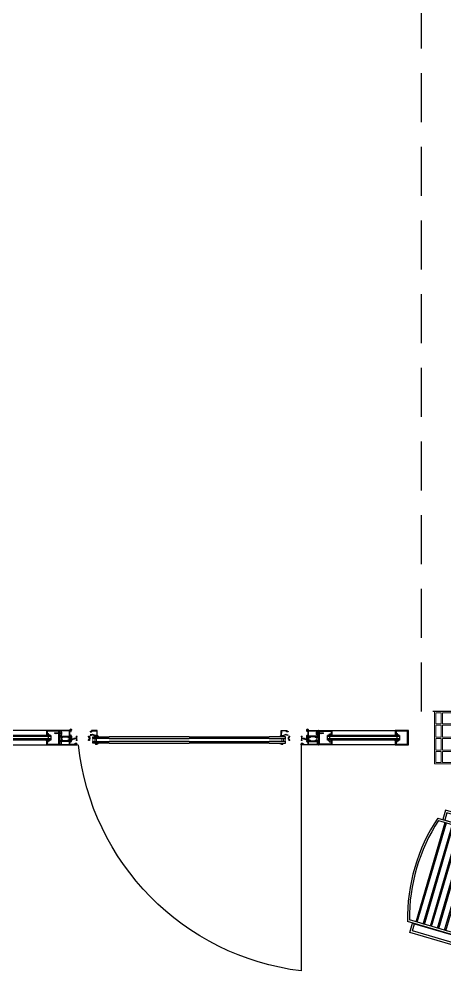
# Model space of a CAD drawing. Header units: centimetres. Extents: x 2289 to 5458, y 2057 to 4688.
# Drawn here: x 3698.9 to 3861.5, y 2746.7 to 3110.1 of the extents above; entities that cross this region are included whole.
import ezdxf

# ---------------------------------------------------------------- set-up
doc = ezdxf.new("R2010")
doc.units = ezdxf.units.CM
doc.header["$LTSCALE"] = 50
doc.linetypes.add('HIDDEN2', pattern=[0.1875, 0.125, -0.0625])
for name, color, linetype in [('BA_elev3', 8, 'Continuous'), ('BA_gor3', 163, 'Continuous'), ('BA_mat-cam', 131, 'Continuous'), ('BA_mat-izolasyon', 8, 'Continuous'), ('BA_mat_metal', 122, 'Continuous'), ('BA_mob-hareketli', 143, 'Continuous'), ('BA_plan-iz-alt', 8, 'HIDDEN2')]:
    doc.layers.add(name, color=color, linetype=linetype)
doc.layers.add('BA_mat_steel', color=244, linetype='Continuous', lineweight=5)

# ---------------------------------------------------------------- blocks, each defined once
blk = doc.blocks.new('s2')
at = {"layer": 'BA_mob-hareketli'}
for points in [[(39609.3, 63524.9), (39609.3, 63123.8), (39197.3, 63123.8), (39197.3, 63524.9)], [(39601.1, 63519.6), (39601.1, 63132), (39205.5, 63132), (39205.5, 63519.6)], [(39205.5, 63493), (39601.1, 63493)], [(39205.5, 63488), (39601.1, 63488)], [(39205.5, 63464.5), (39601.1, 63464.5)], [(39205.5, 63459.5), (39601.1, 63459.5)], [(39205.5, 63436.1), (39601.1, 63436.1)], [(39205.5, 63431.1), (39601.1, 63431.1)], [(39205.5, 63407.7), (39601.1, 63407.7)], [(39205.5, 63402.7), (39601.1, 63402.7)], [(39205.5, 63379.2), (39601.1, 63379.2)], [(39205.5, 63374.2), (39601.1, 63374.2)], [(39205.5, 63350.8), (39601.1, 63350.8)], [(39205.5, 63345.8), (39601.1, 63345.8)], [(39205.5, 63322.4), (39601.1, 63322.4)], [(39205.5, 63317.4), (39601.1, 63317.4)], [(39205.5, 63297.4), (39601.1, 63297.4)], [(39205.5, 63292.4), (39601.1, 63292.4)], [(39205.5, 63268.9), (39601.1, 63268.9)], [(39205.5, 63263.9), (39601.1, 63263.9)], [(39205.5, 63240.5), (39601.1, 63240.5)], [(39205.5, 63235.5), (39601.1, 63235.5)], [(39205.5, 63212), (39601.1, 63212)], [(39205.5, 63207), (39601.1, 63207)], [(39205.5, 63187.1), (39601.1, 63187.1)], [(39205.5, 63182.1), (39601.1, 63182.1)], [(39205.5, 63162.1), (39601.1, 63162.1)], [(39205.5, 63157.1), (39601.1, 63157.1)]]:
    blk.add_lwpolyline(points, dxfattribs=at)
for points in [[(39197.3, 63123.8), (39160.2, 63123.8), (39160.2, 63504.8), (39197.3, 63504.8)], [(39197.3, 63132), (39168.4, 63132), (39168.4, 63496.6), (39197.3, 63496.6)], [(39609.3, 63123.8), (39646.3, 63123.8), (39646.3, 63504.8), (39609.3, 63504.8)], [(39609.3, 63132), (39638.1, 63132), (39638.1, 63496.6), (39609.3, 63496.6)]]:
    blk.add_lwpolyline(points, close=True, dxfattribs=at)
for radius, start, end in [(692.3, 72.6892, 107.3108), (684.8, 73.2135, 106.7865)]:
    blk.add_arc((39403.3, 62864), radius, start, end, dxfattribs=at)
blk = doc.blocks.new('cephe')
at = {"layer": 'BA_mat_steel', "ltscale": 10}
blk.add_lwpolyline([(7611.03, 2830.48), (7611.03, 2826.23), (7615.03, 2826.23), (7615.03, 2825.73), (7608.03, 2825.73), (7608.03, 2830.48), (7608.03, 2830.48), (7608.03, 2845.73), (7615.03, 2845.73), (7615.03, 2845.23), (7611.03, 2845.23), (7611.03, 2840.98), (7615.03, 2840.98), (7615.03, 2840.48), (7611.03, 2840.48), (7611.03, 2835.98), (7615.03, 2835.98), (7615.03, 2835.48), (7611.03, 2835.48), (7611.03, 2830.98), (7615.03, 2830.98), (7615.03, 2830.48)], close=True, dxfattribs=at)
at = {"layer": 'BA_mat_steel'}
for points in [[(7608.53, 2845.23), (7608.53, 2840.98), (7610.53, 2840.98), (7610.53, 2845.23)], [(7608.53, 2840.48), (7608.53, 2835.98), (7610.53, 2835.98), (7610.53, 2840.48)], [(7608.53, 2835.48), (7608.53, 2830.98), (7610.53, 2830.98), (7610.53, 2835.48)], [(7608.53, 2826.23), (7608.53, 2830.48), (7610.53, 2830.48), (7610.53, 2826.23)]]:
    blk.add_lwpolyline(points, close=True, dxfattribs=at)
at = {"layer": 'BA_mat_steel', "ltscale": 10}
blk.add_lwpolyline([(7610.53, 2830.48), (7608.53, 2830.48)], dxfattribs=at)
blk = doc.blocks.new('4.8X20YSBMATKAP')
at = {"lineweight": 0}
for p, q in [((-25.3, 0), (-24.2, 1.4)), ((-21.1, 1.4), (-24.2, 1.4)), ((-24.2, 1.4), (-24.2, -0.2)), ((-20.7, 2.4), (-21.1, 1.4)), ((-21.1, 1.4), (-19.7, -2.4)), ((-19.4, -1.4), (-20.7, 2.4)), ((-19.7, -2.4), (-20.7, 2.4)), ((-19.1, 1.4), (-20.4, 1.4)), ((-18.8, 2.4), (-19.1, 1.4)), ((-19.1, 1.4), (-17.8, -2.4)), ((-17.5, -1.4), (-18.8, 2.4)), ((-17.8, -2.4), (-18.8, 2.4)), ((-17.2, 1.4), (-18.4, 1.4)), ((-16.8, 2.4), (-17.2, 1.4)), ((-17.2, 1.4), (-15.9, -2.4)), ((-15.5, -1.4), (-16.8, 2.4)), ((-15.9, -2.4), (-16.8, 2.4)), ((-15.2, 1.4), (-16.5, 1.4)), ((-14.9, 2.4), (-15.2, 1.4)), ((-15.2, 1.4), (-13.9, -2.4)), ((-13.6, -1.4), (-14.9, 2.4)), ((-13.9, -2.4), (-14.9, 2.4)), ((-13.3, 1.4), (-14.6, 1.4)), ((-13, 2.4), (-13.3, 1.4)), ((-13.3, 1.4), (-12, -2.4)), ((-11.6, -1.4), (-13, 2.4)), ((-12, -2.4), (-13, 2.4)), ((-11.4, 1.4), (-12.6, 1.4)), ((-11, 2.4), (-11.4, 1.4)), ((-11.4, 1.4), (-10, -2.4)), ((-9.7, -1.4), (-11, 2.4)), ((-10, -2.4), (-11, 2.4)), ((-9.4, 1.4), (-10.7, 1.4)), ((-9.1, 2.4), (-9.4, 1.4)), ((-9.4, 1.4), (-8.1, -2.4)), ((-7.8, -1.4), (-9.1, 2.4)), ((-8.1, -2.4), (-9.1, 2.4)), ((-7.5, 1.4), (-8.7, 1.4)), ((-5.5, 1.4), (-6.8, 1.4)), ((-5.2, 2.4), (-5.5, 1.4)), ((-5.5, 1.4), (-4.2, -2.4)), ((-3.9, -1.4), (-5.2, 2.4)), ((-4.2, -2.4), (-5.2, 2.4)), ((-3.6, 1.4), (-4.9, 1.4)), ((-3.6, 1.4), (-4.9, 1.4)), ((-3.3, 2.4), (-3.6, 1.4)), ((-3.6, 1.4), (-2.3, -2.4)), ((-1.9, -1.4), (-3.3, 2.4)), ((-2.3, -2.4), (-3.3, 2.4)), ((-1.1, 1.4), (-2.9, 1.4)), ((-0.7, 2.4), (-1.1, 1.4)), ((-1.1, 1.4), (-0.4, -0.2)), ((-0.2, -0.2), (-0.7, 2.4)), ((-0.1, -0.2), (-0.7, 2.4)), ((-0.5, 1.4), (-0.5, 1.4)), ((-0.5, 1.4), (-0.4, 1.4)), ((0, 4.6), (1.2, 4.5)), ((0, 1.8), (0, 4.6)), ((0, -1.8), (0, 1.8)), ((1.1, 0.6), (2.7, 0.6)), ((1.1, -0.6), (1.1, 0.6)), ((2.7, 0.6), (2.7, 2.9)), ((-25.3, 0), (-24.2, -1.4)), ((-25.3, 0), (-24.2, -0.2)), ((-25.3, 0), (-21.1, -1.2)), ((-24.2, -0.2), (-20.9, -0.7)), ((-24.2, -1.4), (-20.6, -1.4)), ((-20.1, -1.4), (-20.6, -1.4)), ((-19.7, -2.4), (-19.4, -1.4)), ((-18.2, -1.4), (-19.4, -1.4)), ((-17.8, -2.4), (-17.5, -1.4)), ((-16.2, -1.4), (-17.5, -1.4)), ((-15.9, -2.4), (-15.5, -1.4)), ((-14.3, -1.4), (-15.5, -1.4)), ((-13.9, -2.4), (-13.6, -1.4)), ((-12.3, -1.4), (-13.6, -1.4)), ((-12, -2.4), (-11.6, -1.4)), ((-10.4, -1.4), (-11.6, -1.4)), ((-10, -2.4), (-9.7, -1.4)), ((-8.5, -1.4), (-9.7, -1.4)), ((-8.1, -2.4), (-7.8, -1.4)), ((-6.5, -1.4), (-7.8, -1.4)), ((-6.2, -2.4), (-5.8, -1.4)), ((-4.2, -2.4), (-3.9, -1.4)), ((-2.6, -1.4), (-3.9, -1.4)), ((-2.3, -2.4), (-1.9, -1.4)), ((-0.4, -1.4), (-1.9, -1.4)), ((-0.1, -0.2), (-0.4, -0.2)), ((0, -4.6), (0, -1.8)), ((0, -4.6), (1.2, -4.5)), ((1.1, -0.6), (2.7, -0.6)), ((2.7, -2.9), (2.7, -0.6))]:
    blk.add_line(p, q, dxfattribs=at)
blk.add_lwpolyline([(-4.6, -1.4), (-5.8, -1.4), (-7.1, 2.4), (-7.5, 1.4), (-6.2, -2.4), (-7.1, 2.4)], dxfattribs=at)
for centre, radius, start, end in [((-0.4, 1.8), 0.373, 270, 0), ((1.1, 2.9), 1.64, 0, 85), ((-0.4, -1.8), 0.373, 0, 90), ((1.1, -2.9), 1.64, 275, 0)]:
    blk.add_arc(centre, radius, start, end, dxfattribs=at)
blk.add_ellipse((-20.9, -1), major_axis=(-0.706, 0.133), ratio=0.421002, start_param=1.394388, end_param=4.716436, dxfattribs=at)
blk = doc.blocks.new('A$C33790D4A')
at = {"layer": 'BA_elev3', "linetype": 'Continuous', "lineweight": 0}
for p, q in [((28.21, 91.08), (28.21, 89.98)), ((99, 91.08), (99, 89.98))]:
    blk.add_line(p, q, dxfattribs=at)
at = {"layer": 'BA_elev3', "linetype": 'Continuous', "lineweight": 0, "flags": 128}
for points in [[(18.19, 94.28), (18.67, 94.24, -0.770478), (18.66, 94.16), (18.12, 94.16, -0.327286), (18.02, 94.33), (18.02, 94.48, -0.414214), (18.05, 94.51), (18.22, 94.51, 0.414214), (18.26, 94.55), (18.26, 94.63), (18.17, 94.63), (18.17, 94.68, -0.316566), (18.19, 94.71), (18.4, 94.75, -0.099832), (18.44, 94.75), (18.64, 94.71, -0.316566), (18.66, 94.68), (18.66, 94.63), (18.58, 94.63), (18.58, 94.55, 0.414214), (18.61, 94.51), (18.8, 94.51, -0.414214), (18.82, 94.49), (18.82, 94.37, -0.414214), (18.8, 94.35), (18.24, 94.35, 1), (18.14, 94.35), (18.14, 94.35, 0.359814)], [(18.47, 94.45), (18.37, 94.45, -0.414214), (18.34, 94.48), (18.34, 94.63, -0.357057), (18.36, 94.66), (18.41, 94.67, -0.099832), (18.42, 94.67), (18.47, 94.66, -0.357057), (18.5, 94.63), (18.5, 94.48, -0.414214)], [(109.02, 94.28), (108.53, 94.24, 0.770478), (108.54, 94.16), (109.08, 94.16, 0.327286), (109.19, 94.33), (109.19, 94.48, 0.414214), (109.16, 94.51), (108.99, 94.51, -0.414214), (108.95, 94.55), (108.95, 94.63), (109.03, 94.63), (109.03, 94.68, 0.316566), (109.01, 94.71), (108.81, 94.75, 0.099832), (108.77, 94.75), (108.57, 94.71, 0.316566), (108.55, 94.68), (108.55, 94.63), (108.63, 94.63), (108.63, 94.55, -0.414214), (108.6, 94.51), (108.41, 94.51, 0.414214), (108.39, 94.49), (108.39, 94.37, 0.414214), (108.41, 94.35), (108.96, 94.35, -1), (109.06, 94.35), (109.06, 94.35, -0.359814)], [(108.74, 94.45), (108.84, 94.45, 0.414214), (108.87, 94.48), (108.87, 94.63, 0.357057), (108.85, 94.66), (108.8, 94.67, 0.099832), (108.78, 94.67), (108.73, 94.66, 0.357057), (108.71, 94.63), (108.71, 94.48, 0.414214)], [(18.34, 91.11, 0.414214), (18.37, 91.08), (18.58, 91.08, 0.414214), (18.61, 91.11), (18.61, 91.66, 0.414214), (18.58, 91.69), (18.37, 91.69, 0.414214), (18.34, 91.66)], [(18.34, 90.35, 0.414214), (18.37, 90.32), (18.58, 90.32, 0.414214), (18.61, 90.35), (18.61, 90.9, 0.414214), (18.58, 90.93), (18.37, 90.93, 0.414214), (18.34, 90.9)], [(18.77, 90.96), (18.8, 90.96, -0.209108), (18.82, 90.95, 0.18995), (18.98, 90.88), (19.14, 90.87, -0.809323), (19.15, 90.81, -0.003888), (18.78, 90.67, -0.522629), (18.74, 90.7), (18.74, 90.93, -0.414214)], [(101.63, 91.39, -0.296213), (101.64, 91.42), (101.92, 91.54, 0.296213), (101.94, 91.57), (101.94, 91.71, -0.131652), (101.95, 91.77), (102.04, 91.93, 0.131652), (102.05, 91.94), (102.05, 91.97, 0.414214), (102.01, 92.01), (101.67, 92.01, 0.414214), (101.63, 91.97), (101.63, 91.94, 0.131652), (101.63, 91.93), (101.72, 91.77, -0.131652), (101.74, 91.71), (101.74, 91.7, -0.296213), (101.72, 91.67), (101.46, 91.56, 0.296213), (101.45, 91.53), (101.45, 90.89, 0.296213), (101.46, 90.86), (101.72, 90.75, -0.296213), (101.74, 90.72), (101.74, 90.71, -0.131652), (101.72, 90.65), (101.63, 90.49, 0.131652), (101.63, 90.48), (101.63, 90.45, 0.414214), (101.67, 90.41), (102.01, 90.41, 0.414214), (102.05, 90.45), (102.05, 90.48, 0.131652), (102.04, 90.49), (101.95, 90.65, -0.131652), (101.94, 90.71), (101.94, 90.85, 0.296213), (101.92, 90.88), (101.64, 91, -0.296213), (101.63, 91.03)], [(108.44, 90.96), (108.41, 90.96, 0.209108), (108.39, 90.95, -0.18995), (108.23, 90.88), (108.06, 90.87, 0.809323), (108.05, 90.81, 0.003888), (108.43, 90.67, 0.522629), (108.47, 90.7), (108.47, 90.93, 0.414214)], [(108.87, 91.11, -0.414214), (108.84, 91.08), (108.63, 91.08, -0.414214), (108.6, 91.11), (108.6, 91.66, -0.414214), (108.63, 91.69), (108.84, 91.69, -0.414214), (108.87, 91.66)], [(108.87, 90.35, -0.414214), (108.84, 90.32), (108.63, 90.32, -0.414214), (108.6, 90.35), (108.6, 90.9, -0.414214), (108.63, 90.93), (108.84, 90.93, -0.414214), (108.87, 90.9)], [(109.32, 91.18, -0.296213), (109.34, 91.2), (109.61, 91.33, 0.296213), (109.63, 91.35), (109.63, 91.5, -0.131652), (109.65, 91.56), (109.74, 91.71, 0.131652), (109.74, 91.72), (109.74, 91.75, 0.414214), (109.7, 91.79), (109.36, 91.79, 0.414214), (109.32, 91.75), (109.32, 91.72, 0.131652), (109.33, 91.71), (109.42, 91.56, -0.131652), (109.43, 91.5), (109.43, 91.48, -0.296213), (109.41, 91.46), (109.16, 91.34, 0.296213), (109.14, 91.32), (109.14, 90.67, 0.296213), (109.16, 90.65), (109.41, 90.53, -0.296213), (109.43, 90.51), (109.43, 90.49, -0.131652), (109.42, 90.43), (109.33, 90.28, 0.131652), (109.32, 90.27), (109.32, 90.23, 0.414214), (109.36, 90.19), (109.7, 90.19, 0.414214), (109.74, 90.23), (109.74, 90.27, 0.131652), (109.74, 90.28), (109.65, 90.43, -0.131652), (109.63, 90.49), (109.63, 90.64, 0.296213), (109.61, 90.66), (109.34, 90.79, -0.296213), (109.32, 90.81)], [(112.38, 91.18, 0.296213), (112.36, 91.2), (112.09, 91.33, -0.296213), (112.07, 91.35), (112.07, 91.5, 0.131652), (112.05, 91.56), (111.96, 91.71, -0.131652), (111.96, 91.72), (111.96, 91.75, -0.414214), (112, 91.79), (112.34, 91.79, -0.414214), (112.38, 91.75), (112.38, 91.72, -0.131652), (112.38, 91.71), (112.29, 91.56, 0.131652), (112.27, 91.5), (112.27, 91.48, 0.296213), (112.29, 91.46), (112.54, 91.34, -0.296213), (112.56, 91.32), (112.56, 90.67, -0.296213), (112.54, 90.65), (112.29, 90.53, 0.296213), (112.27, 90.51), (112.27, 90.49, 0.131652), (112.29, 90.43), (112.38, 90.28, -0.131652), (112.38, 90.27), (112.38, 90.23, -0.414214), (112.34, 90.19), (112, 90.19, -0.414214), (111.96, 90.23), (111.96, 90.27, -0.131652), (111.96, 90.28), (112.05, 90.43, 0.131652), (112.07, 90.49), (112.07, 90.64, -0.296213), (112.09, 90.66), (112.36, 90.79, 0.296213), (112.38, 90.81)], [(20.62, 89.26), (20.13, 89.31, -0.770478), (20.14, 89.38), (20.68, 89.38, -0.327286), (20.79, 89.22), (20.79, 89.07, -0.414214), (20.76, 89.03), (20.59, 89.03, 0.414214), (20.55, 89), (20.55, 88.91), (20.63, 88.91), (20.63, 88.87, -0.316566), (20.61, 88.84), (20.41, 88.8, -0.099832), (20.37, 88.8), (20.17, 88.84, -0.316566), (20.15, 88.87), (20.15, 88.91), (20.23, 88.91), (20.23, 89, 0.414214), (20.2, 89.03), (20.01, 89.03, -0.414214), (19.99, 89.05), (19.99, 89.17, -0.414214), (20.01, 89.19), (20.57, 89.19, 1), (20.67, 89.19), (20.67, 89.2, 0.359814)], [(20.34, 89.09), (20.44, 89.09, -0.414214), (20.47, 89.06), (20.47, 88.91, -0.357057), (20.45, 88.88), (20.4, 88.88, -0.099832), (20.39, 88.88), (20.34, 88.88, -0.357057), (20.31, 88.91), (20.31, 89.06, -0.414214)], [(28.09, 88.88, -0.099832), (28.08, 88.88), (28.03, 88.88, -0.357057), (28, 88.91), (28, 89.03, -0.414214), (28.03, 89.06), (28.13, 89.06, -0.414214), (28.16, 89.03), (28.16, 88.91, -0.357057), (28.14, 88.88)], [(99.12, 88.88, 0.099832), (99.13, 88.88), (99.18, 88.88, 0.357057), (99.2, 88.91), (99.2, 89.03, 0.414214), (99.17, 89.06), (99.07, 89.06, 0.414214), (99.04, 89.03), (99.04, 88.91, 0.357057), (99.07, 88.88)], [(106.59, 89.26), (107.07, 89.31, 0.770478), (107.06, 89.38), (106.52, 89.38, 0.327286), (106.42, 89.22), (106.42, 89.07, 0.414214), (106.45, 89.03), (106.62, 89.03, -0.414214), (106.66, 89), (106.66, 88.91), (106.57, 88.91), (106.57, 88.87, 0.316566), (106.59, 88.84), (106.8, 88.8, 0.099832), (106.84, 88.8), (107.04, 88.84, 0.316566), (107.06, 88.87), (107.06, 88.91), (106.98, 88.91), (106.98, 89, -0.414214), (107.01, 89.03), (107.2, 89.03, 0.414214), (107.22, 89.05), (107.22, 89.17, 0.414214), (107.2, 89.19), (106.64, 89.19, -1), (106.54, 89.19), (106.54, 89.2, -0.359814)], [(106.87, 89.09), (106.77, 89.09, 0.414214), (106.74, 89.06), (106.74, 88.91, 0.357057), (106.76, 88.88), (106.81, 88.88, 0.099832), (106.82, 88.88), (106.87, 88.88, 0.357057), (106.9, 88.91), (106.9, 89.06, 0.414214)]]:
    blk.add_lwpolyline(points, format="xyb", close=True, dxfattribs=at)
for points in [[(19.79, 90.93, -0.009206), (18.9, 90.58, 0.31263), (18.71, 90.3), (18.71, 90.02, -0.414214), (18.61, 89.92), (18.61, 90.19, 0.414214), (18.58, 90.22), (18.44, 90.22), (18.44, 90.12), (18.39, 90.12, -0.143068), (18.38, 90.13), (18.28, 90.19), (18.25, 90.22), (18.24, 90.27), (18.24, 91.74), (18.25, 91.79), (18.28, 91.83), (18.38, 91.89, -0.143068), (18.39, 91.89), (18.44, 91.89), (18.44, 91.79), (18.59, 91.79, 0.414214), (18.61, 91.81), (18.61, 91.96, -0.414214), (18.64, 91.99), (18.68, 91.99), (18.74, 91.97), (18.78, 91.91), (18.86, 91.1, 0.368761), (18.96, 91.01), (19.44, 90.99), (19.79, 91), (19.8, 91.01, 0.10229), (19.84, 91.03, 1.319178), (19.82, 91.03), (19.79, 91.03, -0.243856), (19.77, 91.04), (19.62, 91.08, -1.083116), (19.65, 91.15), (19.9, 91.08, 0.686756), (19.93, 91.07), (20.02, 91.05, -0.836151), (20.01, 91.01), (19.92, 90.99, -0.041238), (19.79, 90.93)], [(20.72, 90.72), (20.72, 91.69), (20.72, 91.69, -0.131652), (20.74, 91.75), (20.78, 91.83), (20.84, 91.93, 0.131652), (20.84, 91.94), (20.84, 91.97, 0.414214), (20.8, 92.01), (20.46, 92.01, 0.414214), (20.42, 91.97), (20.42, 91.94, 0.131652), (20.42, 91.93), (20.48, 91.83), (20.52, 91.75, -0.131652), (20.54, 91.69), (20.54, 91.3), (19.63, 91.3, 1), (19.63, 91.12), (20.54, 91.12), (20.54, 90.72, -0.131652), (20.52, 90.66), (20.48, 90.59), (20.42, 90.49, 0.131652), (20.42, 90.48), (20.42, 90.45, 0.414214), (20.46, 90.41), (20.8, 90.41, 0.414214), (20.84, 90.45), (20.84, 90.48, 0.131652), (20.84, 90.49), (20.78, 90.59), (20.74, 90.66, -0.131652), (20.72, 90.72), (20.72, 90.73), (20.72, 90.72)], [(26.81, 91.13), (27.67, 91.13), (27.67, 91.08), (27.57, 90.98), (27.57, 90.08), (27.67, 89.98), (27.67, 89.93), (26.81, 89.93, 0.119851), (26.81, 91.13)], [(99.24, 91.85, 0.189346), (98.89, 91.85), (98.7, 91.73), (98.64, 91.73, -0.078435), (98.57, 91.74, -0.849435), (98.59, 91.81), (98.64, 91.82), (98.7, 91.83, 1.419789), (98.7, 91.84, 0.068054), (98.1, 91.75, -1), (98.04, 91.8, -0.20561), (98.05, 91.82, 0.19754), (98.5, 92.25, -0.250819), (98.69, 92.32), (98.69, 92.03), (98.92, 92.03), (99, 92.03), (99, 92.1), (99.03, 92.1), (99.4, 92.08, -0.120923), (99.86, 91.81, -0.764683), (99.84, 91.73, -0.109479), (99.59, 91.77, 0.032016), (99.43, 91.79), (99.36, 91.78), (99.31, 91.76, 0.01197), (99.21, 91.73), (99.12, 91.73, -0.488735), (99.06, 91.79, -0.541283), (99.14, 91.82), (99.18, 91.82), (99.24, 91.82, 1.122025), (99.24, 91.85)], [(100.4, 91.13), (99.54, 91.13), (99.54, 91.08), (99.64, 90.98), (99.64, 90.08), (99.54, 89.98), (99.54, 89.93), (100.4, 89.93, -0.119851), (100.4, 91.13)], [(106.49, 90.72), (106.49, 91.69), (106.49, 91.69, 0.131652), (106.47, 91.75), (106.43, 91.83), (106.37, 91.93, -0.131652), (106.37, 91.94), (106.37, 91.97, -0.414214), (106.41, 92.01), (106.75, 92.01, -0.414214), (106.79, 91.97), (106.79, 91.94, -0.131652), (106.79, 91.93), (106.73, 91.83), (106.68, 91.75, 0.131652), (106.67, 91.69), (106.67, 91.3), (107.58, 91.3, -1), (107.58, 91.12), (106.67, 91.12), (106.67, 90.72, 0.131652), (106.68, 90.66), (106.73, 90.59), (106.79, 90.49, -0.131652), (106.79, 90.48), (106.79, 90.45, -0.414214), (106.75, 90.41), (106.41, 90.41, -0.414214), (106.37, 90.45), (106.37, 90.48, -0.131652), (106.37, 90.49), (106.43, 90.59), (106.47, 90.66, 0.131652), (106.49, 90.72), (106.49, 90.73), (106.49, 90.72)], [(107.41, 90.93, 0.009206), (108.31, 90.58, -0.31263), (108.5, 90.3), (108.5, 90.02, 0.414214), (108.6, 89.92), (108.6, 90.19, -0.414214), (108.63, 90.22), (108.77, 90.22), (108.77, 90.12), (108.81, 90.12, 0.143068), (108.83, 90.13), (108.92, 90.19), (108.96, 90.22), (108.97, 90.27), (108.97, 91.74), (108.96, 91.79), (108.92, 91.83), (108.83, 91.89, 0.143068), (108.81, 91.89), (108.77, 91.89), (108.77, 91.79), (108.62, 91.79, -0.414214), (108.6, 91.81), (108.6, 91.96, 0.414214), (108.57, 91.99), (108.53, 91.99), (108.47, 91.97), (108.43, 91.91), (108.34, 91.1, -0.368761), (108.25, 91.01), (107.77, 90.99), (107.42, 91), (107.4, 91.01, -0.10229), (107.37, 91.03, -1.319178), (107.38, 91.03), (107.42, 91.03, 0.243856), (107.44, 91.04), (107.59, 91.08, 1.083116), (107.56, 91.15), (107.31, 91.08, -0.686756), (107.27, 91.07), (107.19, 91.05, 0.836151), (107.2, 91.01), (107.29, 90.99, 0.041238), (107.41, 90.93)], [(28.5, 89.19), (28.37, 89.19, -0.414214), (28.34, 89.22), (28.34, 89.31), (28.34, 89.32), (28.34, 89.32), (28.34, 89.32), (28.34, 89.33), (28.34, 89.33), (28.34, 89.33), (28.33, 89.33), (28.33, 89.33), (28.32, 89.33), (28.24, 89.33), (28.24, 89.33), (28.24, 89.33), (28.24, 89.33), (28.23, 89.33), (28.23, 89.33), (28.23, 89.33), (28.23, 89.32), (28.23, 89.32), (28.22, 89.31), (28.22, 89.22, -0.414214), (28.19, 89.19), (28.1, 89.19, -0.414214), (28.07, 89.22), (28.07, 89.31), (28.07, 89.32), (28.07, 89.32), (28.07, 89.32), (28.07, 89.33), (28.07, 89.33), (28.07, 89.33), (28.06, 89.33), (28.06, 89.33), (28.05, 89.33), (27.97, 89.33), (27.97, 89.33), (27.97, 89.33), (27.97, 89.33), (27.96, 89.33), (27.96, 89.33), (27.96, 89.33), (27.96, 89.32), (27.96, 89.32), (27.95, 89.31), (27.95, 89.22, -0.414214), (27.92, 89.19), (27.83, 89.19, -0.414214), (27.8, 89.22), (27.8, 89.31), (27.8, 89.32), (27.8, 89.32), (27.8, 89.32), (27.8, 89.33), (27.8, 89.33), (27.8, 89.33), (27.79, 89.33), (27.79, 89.33), (27.78, 89.33), (27.7, 89.33), (27.7, 89.33), (27.7, 89.33), (27.7, 89.33), (27.69, 89.33), (27.69, 89.33), (27.69, 89.33), (27.69, 89.32), (27.69, 89.32), (27.68, 89.31), (27.68, 89.05, 0.414214), (27.7, 89.03), (27.89, 89.03, -0.414214), (27.92, 89), (27.92, 88.91), (27.84, 88.91), (27.84, 88.87, 0.316566), (27.86, 88.84), (28.06, 88.8, 0.099832), (28.1, 88.8), (28.31, 88.84, 0.316566), (28.33, 88.87), (28.33, 88.91), (28.24, 88.91), (28.24, 89, -0.414214), (28.28, 89.03), (28.51, 89.03), (28.51, 88.91), (28.55, 88.92, 0.213803), (28.61, 88.98, -0.125841), (28.99, 89.27, 0.651907), (28.94, 89.33, 0.103801), (28.64, 89.24, -0.053069), (28.5, 89.19)], [(98.71, 89.19), (98.83, 89.19, 0.414214), (98.86, 89.22), (98.86, 89.31), (98.86, 89.32), (98.86, 89.32), (98.86, 89.32), (98.87, 89.33), (98.87, 89.33), (98.87, 89.33), (98.87, 89.33), (98.88, 89.33), (98.88, 89.33), (98.96, 89.33), (98.97, 89.33), (98.97, 89.33), (98.97, 89.33), (98.97, 89.33), (98.98, 89.33), (98.98, 89.33), (98.98, 89.32), (98.98, 89.32), (98.98, 89.31), (98.98, 89.22, 0.414214), (99.01, 89.19), (99.1, 89.19, 0.414214), (99.13, 89.22), (99.13, 89.31), (99.13, 89.32), (99.13, 89.32), (99.13, 89.32), (99.14, 89.33), (99.14, 89.33), (99.14, 89.33), (99.14, 89.33), (99.15, 89.33), (99.15, 89.33), (99.23, 89.33), (99.24, 89.33), (99.24, 89.33), (99.24, 89.33), (99.24, 89.33), (99.25, 89.33), (99.25, 89.33), (99.25, 89.32), (99.25, 89.32), (99.25, 89.31), (99.25, 89.22, 0.414214), (99.28, 89.19), (99.37, 89.19, 0.414214), (99.4, 89.22), (99.4, 89.31), (99.4, 89.32), (99.4, 89.32), (99.4, 89.32), (99.41, 89.33), (99.41, 89.33), (99.41, 89.33), (99.41, 89.33), (99.42, 89.33), (99.42, 89.33), (99.5, 89.33), (99.51, 89.33), (99.51, 89.33), (99.51, 89.33), (99.51, 89.33), (99.52, 89.33), (99.52, 89.33), (99.52, 89.32), (99.52, 89.32), (99.52, 89.31), (99.52, 89.05, -0.414214), (99.5, 89.03), (99.32, 89.03, 0.414214), (99.28, 89), (99.28, 88.91), (99.36, 88.91), (99.36, 88.87, -0.316566), (99.34, 88.84), (99.14, 88.8, -0.099832), (99.1, 88.8), (98.9, 88.84, -0.316566), (98.88, 88.87), (98.88, 88.91), (98.96, 88.91), (98.96, 89, 0.414214), (98.93, 89.03), (98.7, 89.03), (98.7, 88.91), (98.66, 88.92, -0.213803), (98.6, 88.98, 0.125841), (98.22, 89.27, -0.651907), (98.27, 89.33, -0.103801), (98.56, 89.24, 0.053069), (98.71, 89.19)]]:
    blk.add_lwpolyline(points, format="xyb", dxfattribs=at)
at = {"layer": 'BA_elev3', "linetype": 'Continuous', "lineweight": 0}
blk.add_lwpolyline([(27.97, 91.85, -0.189346), (28.32, 91.85), (28.5, 91.73), (28.57, 91.73, 0.078435), (28.63, 91.74, 0.849435), (28.62, 91.81), (28.56, 91.82), (28.51, 91.83, -1.419789), (28.51, 91.84, -0.068054), (29.11, 91.75, 1), (29.17, 91.8, 0.20561), (29.15, 91.82, -0.19754), (28.71, 92.25, 0.250819), (28.52, 92.32), (28.52, 92.03), (28.28, 92.03), (28.2, 92.03), (28.2, 92.1), (28.17, 92.1), (27.8, 92.08, 0.120923), (27.35, 91.81, 0.764683), (27.37, 91.73, 0.109479), (27.61, 91.77, -0.032016), (27.77, 91.79), (27.84, 91.78), (27.89, 91.76, -0.01197), (28, 91.73), (28.08, 91.73, 0.488735), (28.15, 91.79, 0.541283), (28.07, 91.82), (28.02, 91.82), (27.97, 91.82, -1.122025), (27.97, 91.85)], format="xyb", dxfattribs=at)
at = {"layer": 'BA_elev3', "linetype": 'Continuous', "lineweight": 0, "flags": 128}
for points in [[(27.67, 91.08), (28.21, 91.08), (28.21, 89.98), (27.67, 89.98), (27.57, 90.08), (27.57, 90.98), (27.67, 91.08)], [(27.69, 91.03), (28.16, 91.03), (28.16, 90.03), (27.69, 90.03), (27.62, 90.11), (27.62, 90.96)], [(28.21, 91.13), (28.21, 91.08), (27.67, 91.08), (27.67, 91.13)], [(99, 91.13), (99, 91.08), (99.54, 91.08), (99.54, 91.13)], [(99.54, 91.08), (99, 91.08), (99, 89.98), (99.54, 89.98), (99.64, 90.08), (99.64, 90.98), (99.54, 91.08)], [(99.52, 91.03), (99.05, 91.03), (99.05, 90.03), (99.52, 90.03), (99.59, 90.11), (99.59, 90.96)], [(28.21, 89.98), (28.21, 89.93), (27.67, 89.93), (27.67, 89.98)], [(99, 89.98), (99, 89.93), (99.54, 89.93), (99.54, 89.98)]]:
    blk.add_lwpolyline(points, close=True, dxfattribs=at)
at = {"layer": 'BA_elev3'}
blk.add_lwpolyline([(106.4, 88.69), (106.4, 2.39, -0.348343), (21.33, 88.66)], format="xyb", dxfattribs=at)
at = {"layer": 'BA_mat-cam', "flags": 128}
for points in [[(33.08, 91.13), (26.81, 91.13), (26.81, 91.73), (33.08, 91.73)], [(63.6, 91.73), (33.08, 91.73)], [(33.08, 91.13), (63.6, 91.13)], [(63.6, 91.73), (94.12, 91.73)], [(94.12, 91.13), (63.6, 91.13)], [(94.12, 91.13), (100.4, 91.13), (100.4, 91.73), (94.12, 91.73)], [(33.08, 89.33), (26.81, 89.33), (26.81, 89.93), (33.08, 89.93)], [(63.6, 89.93), (33.08, 89.93)], [(33.08, 89.33), (63.6, 89.33)], [(63.6, 89.93), (94.12, 89.93)], [(94.12, 89.33), (63.6, 89.33)], [(94.12, 89.33), (100.4, 89.33), (100.4, 89.93), (94.12, 89.93)]]:
    blk.add_lwpolyline(points, dxfattribs=at)
at = {"layer": 'BA_mat_metal'}
for p, q in [((14.1, 94.13), (14.1, 93.96)), ((14.1, 92.27), (14.1, 92.09)), ((14.11, 93.94), (14.19, 93.83)), ((14.19, 92.4), (14.11, 92.29)), ((18.57, 94.16), (14.13, 94.16)), ((14.13, 92.06), (14.58, 92.06)), ((14.22, 93.81), (14.27, 93.81)), ((14.27, 92.41), (14.22, 92.41)), ((14.3, 94.01), (14.6, 94.01)), ((14.3, 93.84), (14.3, 94.01)), ((14.3, 92.21), (14.3, 92.38)), ((14.6, 92.21), (14.3, 92.21)), ((14.6, 91.63), (14.55, 91.48)), ((14.58, 91.44), (14.83, 91.47)), ((14.6, 94.01), (14.6, 93.14)), ((14.6, 93.14), (14.63, 93.11)), ((14.63, 93.11), (14.6, 93.08)), ((14.6, 93.08), (14.6, 92.21)), ((14.6, 92.04), (14.6, 91.79)), ((14.6, 91.79), (14.62, 91.79)), ((14.62, 91.79), (14.62, 91.66)), ((14.79, 93.91), (14.75, 93.91)), ((14.75, 93.91), (14.75, 92.06)), ((14.75, 92.06), (14.79, 92.06)), ((14.77, 91.76), (14.77, 91.78)), ((14.83, 91.55), (14.77, 91.76)), ((17.91, 94.01), (14.79, 94.01)), ((14.79, 94.01), (14.79, 93.91)), ((14.79, 92.06), (14.79, 91.96)), ((14.79, 91.96), (17.91, 91.96)), ((14.83, 91.47), (14.87, 91.5)), ((14.84, 91.79), (15.23, 91.79)), ((14.86, 91.53), (14.84, 91.54)), ((15.26, 91.73), (15.17, 91.57)), ((15.18, 91.54), (15.33, 91.54)), ((15.26, 91.76), (15.26, 91.73)), ((15.41, 91.59), (15.51, 91.74)), ((15.59, 91.79), (17.12, 91.79)), ((17.2, 91.74), (17.3, 91.59)), ((17.38, 91.54), (17.52, 91.54)), ((17.44, 91.73), (17.44, 91.76)), ((17.54, 91.57), (17.44, 91.73)), ((17.47, 91.79), (17.86, 91.79)), ((17.84, 91.5), (17.87, 91.47)), ((17.86, 91.54), (17.85, 91.53)), ((17.87, 91.47), (18.13, 91.44)), ((17.93, 91.76), (17.88, 91.55)), ((17.91, 93.91), (17.91, 94.01)), ((17.95, 93.91), (17.91, 93.91)), ((17.91, 92.06), (17.95, 92.06)), ((17.91, 91.96), (17.91, 92.06)), ((17.93, 91.78), (17.93, 91.76)), ((17.95, 92.06), (17.95, 93.91)), ((18.07, 93.11), (18.1, 93.14)), ((18.1, 93.08), (18.07, 93.11)), ((18.08, 91.79), (18.1, 91.79)), ((18.08, 91.66), (18.08, 91.79)), ((18.1, 94.01), (18.4, 94.01)), ((18.1, 93.14), (18.1, 94.01)), ((18.1, 92.21), (18.1, 93.08)), ((18.4, 92.21), (18.1, 92.21)), ((18.1, 91.79), (18.1, 92.03)), ((18.16, 91.48), (18.11, 91.63)), ((18.13, 92.06), (18.45, 92.06)), ((18.4, 94.01), (18.4, 93.84)), ((18.4, 92.38), (18.4, 92.21)), ((18.43, 93.81), (18.49, 93.81)), ((18.49, 92.41), (18.43, 92.41)), ((18.45, 92.06), (18.45, 91.79)), ((18.45, 91.79), (18.55, 91.79)), ((18.51, 93.83), (18.6, 93.94)), ((18.6, 92.29), (18.51, 92.4)), ((18.6, 93.96), (18.6, 94.13)), ((18.6, 91.84), (18.6, 92.27)), ((108.6, 93.96), (108.6, 94.13)), ((108.6, 91.84), (108.6, 92.27)), ((108.69, 93.83), (108.61, 93.94)), ((108.61, 92.29), (108.69, 92.4)), ((108.63, 94.16), (113.07, 94.16)), ((108.75, 91.79), (108.65, 91.79)), ((108.77, 93.81), (108.72, 93.81)), ((108.72, 92.41), (108.77, 92.41)), ((108.75, 92.06), (108.75, 91.79)), ((109.07, 92.06), (108.75, 92.06)), ((108.8, 94.01), (108.8, 93.84)), ((109.1, 94.01), (108.8, 94.01)), ((108.8, 92.38), (108.8, 92.21)), ((108.8, 92.21), (109.1, 92.21)), ((109.05, 91.48), (109.1, 91.63)), ((109.33, 91.47), (109.08, 91.44)), ((109.1, 93.14), (109.1, 94.01)), ((109.13, 93.11), (109.1, 93.14)), ((109.1, 93.08), (109.13, 93.11)), ((109.1, 92.21), (109.1, 93.08)), ((109.1, 91.79), (109.1, 92.03)), ((109.12, 91.79), (109.1, 91.79)), ((109.12, 91.66), (109.12, 91.79)), ((109.25, 93.91), (109.29, 93.91)), ((109.25, 92.06), (109.25, 93.91)), ((109.29, 92.06), (109.25, 92.06)), ((109.27, 91.78), (109.27, 91.76)), ((109.27, 91.76), (109.33, 91.55)), ((109.29, 93.91), (109.29, 94.01)), ((109.29, 94.01), (112.41, 94.01)), ((109.29, 91.96), (109.29, 92.06)), ((112.41, 91.96), (109.29, 91.96)), ((109.37, 91.5), (109.33, 91.47)), ((109.73, 91.79), (109.34, 91.79)), ((109.34, 91.54), (109.36, 91.53)), ((109.67, 91.57), (109.76, 91.73)), ((109.83, 91.54), (109.68, 91.54)), ((109.76, 91.73), (109.76, 91.76)), ((110.01, 91.74), (109.91, 91.59)), ((111.62, 91.79), (110.09, 91.79)), ((111.8, 91.59), (111.7, 91.74)), ((112.02, 91.54), (111.88, 91.54)), ((111.94, 91.76), (111.94, 91.73)), ((111.94, 91.73), (112.04, 91.57)), ((112.36, 91.79), (111.97, 91.79)), ((112.37, 91.47), (112.34, 91.5)), ((112.35, 91.53), (112.36, 91.54)), ((112.63, 91.44), (112.37, 91.47)), ((112.38, 91.55), (112.43, 91.76)), ((112.41, 94.01), (112.41, 93.91)), ((112.41, 93.91), (112.45, 93.91)), ((112.45, 92.06), (112.41, 92.06)), ((112.41, 92.06), (112.41, 91.96)), ((112.43, 91.76), (112.43, 91.78)), ((112.45, 93.91), (112.45, 92.06)), ((112.6, 93.14), (112.57, 93.11)), ((112.57, 93.11), (112.6, 93.08)), ((112.6, 91.79), (112.58, 91.79)), ((112.58, 91.79), (112.58, 91.66)), ((112.6, 94.01), (112.6, 93.14)), ((112.9, 94.01), (112.6, 94.01)), ((112.6, 93.08), (112.6, 92.21)), ((112.6, 92.21), (112.9, 92.21)), ((112.6, 92.04), (112.6, 91.79)), ((112.61, 91.63), (112.66, 91.48)), ((113.07, 92.06), (112.62, 92.06)), ((112.9, 93.84), (112.9, 94.01)), ((112.9, 92.21), (112.9, 92.38)), ((112.99, 93.81), (112.93, 93.81)), ((112.93, 92.41), (112.99, 92.41)), ((113.1, 93.94), (113.01, 93.83)), ((113.01, 92.4), (113.1, 92.29)), ((113.1, 94.13), (113.1, 93.96)), ((113.1, 92.27), (113.1, 92.09)), ((14.1, 90.16), (14.1, 90.07)), ((14.1, 88.87), (14.1, 88.69)), ((14.19, 89), (14.11, 88.89)), ((14.6, 90.19), (14.13, 90.19)), ((14.13, 90.04), (14.6, 90.04)), ((14.13, 88.66), (20.77, 88.66)), ((14.27, 89.01), (14.22, 89.01)), ((14.3, 88.81), (14.3, 88.98)), ((14.6, 88.81), (14.3, 88.81)), ((14.55, 90.5), (14.6, 90.36)), ((14.83, 90.52), (14.58, 90.54)), ((14.6, 90.04), (14.6, 89.56)), ((14.6, 89.56), (14.63, 89.53)), ((14.63, 89.53), (14.6, 89.5)), ((14.6, 89.5), (14.6, 88.81)), ((14.62, 90.33), (14.62, 90.21)), ((14.79, 89.92), (14.75, 89.92)), ((14.75, 89.92), (14.75, 88.91)), ((14.75, 88.91), (14.79, 88.91)), ((14.77, 90.22), (14.83, 90.44)), ((14.77, 90.2), (14.77, 90.22)), ((14.79, 90.02), (14.79, 89.92)), ((17.91, 90.02), (14.79, 90.02)), ((14.79, 88.91), (14.79, 88.81)), ((14.79, 88.81), (17.91, 88.81)), ((14.87, 90.49), (14.83, 90.52)), ((14.84, 90.45), (14.86, 90.45)), ((15.23, 90.19), (14.84, 90.19)), ((15.17, 90.41), (15.26, 90.25)), ((15.33, 90.44), (15.18, 90.44)), ((15.26, 90.25), (15.26, 90.22)), ((15.51, 90.24), (15.41, 90.39)), ((17.12, 90.19), (15.59, 90.19)), ((17.3, 90.39), (17.2, 90.24)), ((17.52, 90.44), (17.38, 90.44)), ((17.44, 90.25), (17.54, 90.41)), ((17.44, 90.22), (17.44, 90.25)), ((17.86, 90.19), (17.47, 90.19)), ((17.87, 90.52), (17.84, 90.49)), ((17.85, 90.45), (17.86, 90.45)), ((18.13, 90.54), (17.87, 90.52)), ((17.88, 90.44), (17.93, 90.22)), ((17.91, 89.92), (17.91, 90.02)), ((17.95, 89.92), (17.91, 89.92)), ((17.91, 88.91), (17.95, 88.91)), ((17.91, 88.81), (17.91, 88.91)), ((17.93, 90.22), (17.93, 90.2)), ((17.95, 88.91), (17.95, 89.92)), ((18.08, 90.19), (18.08, 90.33)), ((18.1, 90.19), (18.08, 90.19)), ((18.1, 90.04), (18.1, 90.19)), ((18.45, 90.04), (18.1, 90.04)), ((18.1, 88.93), (18.22, 88.93)), ((18.1, 88.81), (18.1, 88.93)), ((19.97, 88.81), (18.1, 88.81)), ((18.11, 90.36), (18.16, 90.5)), ((18.11, 89.03), (18.12, 89.86)), ((18.22, 89.03), (18.11, 89.03)), ((18.15, 89.89), (18.57, 89.89)), ((18.25, 88.96), (18.25, 89)), ((18.45, 90.16), (18.45, 90.04)), ((18.5, 90.19), (18.48, 90.19)), ((18.59, 90.14), (18.51, 90.19)), ((18.6, 89.92), (18.6, 90.12)), ((19.82, 89), (19.82, 88.96)), ((20.18, 89.03), (19.85, 89.03)), ((19.85, 88.93), (19.97, 88.93)), ((19.97, 88.93), (19.97, 88.81)), ((20.09, 88.93), (20.18, 88.93)), ((20.09, 88.79), (20.09, 88.93)), ((20.68, 88.79), (20.09, 88.79)), ((20.21, 88.96), (20.21, 89)), ((20.56, 89), (20.56, 88.96)), ((20.77, 89.03), (20.59, 89.03)), ((20.59, 88.93), (20.68, 88.93)), ((20.68, 88.93), (20.68, 88.79)), ((20.8, 88.69), (20.8, 89)), ((106.4, 88.69), (106.4, 89)), ((106.43, 89.03), (106.61, 89.03)), ((113.07, 88.66), (106.43, 88.66)), ((106.52, 88.93), (106.52, 88.79)), ((106.61, 88.93), (106.52, 88.93)), ((106.52, 88.79), (107.11, 88.79)), ((106.64, 89), (106.64, 88.96)), ((106.99, 88.96), (106.99, 89)), ((107.02, 89.03), (107.35, 89.03)), ((107.11, 88.93), (107.02, 88.93)), ((107.11, 88.79), (107.11, 88.93)), ((107.23, 88.93), (107.23, 88.81)), ((107.35, 88.93), (107.23, 88.93)), ((107.23, 88.81), (109.1, 88.81)), ((107.38, 89), (107.38, 88.96)), ((108.6, 89.92), (108.6, 90.12)), ((108.62, 90.14), (108.7, 90.19)), ((109.05, 89.89), (108.63, 89.89)), ((108.71, 90.19), (108.72, 90.19)), ((108.75, 90.16), (108.75, 90.04)), ((108.75, 90.04), (109.1, 90.04)), ((108.95, 88.96), (108.95, 89)), ((108.98, 89.03), (109.1, 89.03)), ((109.1, 88.93), (108.98, 88.93)), ((109.1, 90.36), (109.05, 90.5)), ((109.08, 90.54), (109.33, 90.52)), ((109.1, 89.03), (109.08, 89.86)), ((109.1, 90.04), (109.1, 90.19)), ((109.1, 90.19), (109.12, 90.19)), ((109.1, 88.81), (109.1, 88.93)), ((109.12, 90.19), (109.12, 90.33)), ((109.25, 89.92), (109.29, 89.92)), ((109.25, 88.91), (109.25, 89.92)), ((109.29, 88.91), (109.25, 88.91)), ((109.33, 90.44), (109.27, 90.22)), ((109.27, 90.22), (109.27, 90.2)), ((109.29, 90.02), (112.41, 90.02)), ((109.29, 89.92), (109.29, 90.02)), ((109.29, 88.81), (109.29, 88.91)), ((112.41, 88.81), (109.29, 88.81)), ((109.33, 90.52), (109.37, 90.49)), ((109.36, 90.45), (109.34, 90.45)), ((109.34, 90.19), (109.73, 90.19)), ((109.76, 90.25), (109.67, 90.41)), ((109.68, 90.44), (109.83, 90.44)), ((109.76, 90.22), (109.76, 90.25)), ((109.91, 90.39), (110.01, 90.24)), ((110.09, 90.19), (111.62, 90.19)), ((111.7, 90.24), (111.8, 90.39)), ((111.88, 90.44), (112.02, 90.44)), ((112.04, 90.41), (111.94, 90.25)), ((111.94, 90.25), (111.94, 90.22)), ((111.97, 90.19), (112.36, 90.19)), ((112.34, 90.49), (112.37, 90.52)), ((112.36, 90.45), (112.35, 90.45)), ((112.37, 90.52), (112.63, 90.54)), ((112.43, 90.22), (112.38, 90.44)), ((112.41, 90.02), (112.41, 89.92)), ((112.41, 89.92), (112.45, 89.92)), ((112.45, 88.91), (112.41, 88.91)), ((112.41, 88.91), (112.41, 88.81)), ((112.43, 90.2), (112.43, 90.22)), ((112.45, 89.92), (112.45, 88.91)), ((112.6, 89.56), (112.57, 89.53)), ((112.57, 89.53), (112.6, 89.5)), ((112.58, 90.33), (112.58, 90.21)), ((112.6, 90.19), (113.07, 90.19)), ((112.6, 90.04), (112.6, 89.56)), ((113.07, 90.04), (112.6, 90.04)), ((112.6, 89.5), (112.6, 88.81)), ((112.6, 88.81), (112.9, 88.81)), ((112.66, 90.5), (112.61, 90.36)), ((112.9, 88.81), (112.9, 88.98)), ((112.93, 89.01), (112.99, 89.01)), ((113.01, 89), (113.1, 88.89)), ((113.1, 90.16), (113.1, 90.07)), ((113.1, 88.87), (113.1, 88.69))]:
    blk.add_line(p, q, dxfattribs=at)
for points in [[(14.83, 91.18, -0.296213), (14.84, 91.2), (15.12, 91.33, 0.296213), (15.14, 91.35), (15.14, 91.5, -0.131652), (15.15, 91.56), (15.24, 91.71, 0.131652), (15.25, 91.72), (15.25, 91.75, 0.414214), (15.21, 91.79), (14.87, 91.79, 0.414214), (14.83, 91.75), (14.83, 91.72, 0.131652), (14.83, 91.71), (14.92, 91.56, -0.131652), (14.94, 91.5), (14.94, 91.48, -0.296213), (14.92, 91.46), (14.66, 91.34, 0.296213), (14.65, 91.32), (14.65, 90.67, 0.296213), (14.66, 90.65), (14.92, 90.53, -0.296213), (14.94, 90.51), (14.94, 90.49, -0.131652), (14.92, 90.43), (14.83, 90.28, 0.131652), (14.83, 90.27), (14.83, 90.23, 0.414214), (14.87, 90.19), (15.21, 90.19, 0.414214), (15.25, 90.23), (15.25, 90.27, 0.131652), (15.24, 90.28), (15.15, 90.43, -0.131652), (15.14, 90.49), (15.14, 90.64, 0.296213), (15.12, 90.66), (14.84, 90.79, -0.296213), (14.83, 90.81)], [(17.88, 91.18, 0.296213), (17.87, 91.2), (17.59, 91.33, -0.296213), (17.57, 91.35), (17.57, 91.5, 0.131652), (17.56, 91.56), (17.47, 91.71, -0.131652), (17.46, 91.72), (17.46, 91.75, -0.414214), (17.5, 91.79), (17.84, 91.79, -0.414214), (17.88, 91.75), (17.88, 91.72, -0.131652), (17.88, 91.71), (17.79, 91.56, 0.131652), (17.77, 91.5), (17.77, 91.48, 0.296213), (17.79, 91.46), (18.05, 91.34, -0.296213), (18.06, 91.32), (18.06, 90.67, -0.296213), (18.05, 90.65), (17.79, 90.53, 0.296213), (17.77, 90.51), (17.77, 90.49, 0.131652), (17.79, 90.43), (17.88, 90.28, -0.131652), (17.88, 90.27), (17.88, 90.23, -0.414214), (17.84, 90.19), (17.5, 90.19, -0.414214), (17.46, 90.23), (17.46, 90.27, -0.131652), (17.47, 90.28), (17.56, 90.43, 0.131652), (17.57, 90.49), (17.57, 90.64, -0.296213), (17.59, 90.66), (17.87, 90.79, 0.296213), (17.88, 90.81)], [(25.58, 91.39, 0.296213), (25.56, 91.42), (25.29, 91.54, -0.296213), (25.27, 91.57), (25.27, 91.71, 0.131652), (25.25, 91.77), (25.16, 91.93, -0.131652), (25.16, 91.94), (25.16, 91.97, -0.414214), (25.2, 92.01), (25.54, 92.01, -0.414214), (25.58, 91.97), (25.58, 91.94, -0.131652), (25.58, 91.93), (25.49, 91.77, 0.131652), (25.47, 91.71), (25.47, 91.7, 0.296213), (25.49, 91.67), (25.74, 91.56, -0.296213), (25.76, 91.53), (25.76, 90.89, -0.296213), (25.74, 90.86), (25.49, 90.75, 0.296213), (25.47, 90.72), (25.47, 90.71, 0.131652), (25.49, 90.65), (25.58, 90.49, -0.131652), (25.58, 90.48), (25.58, 90.45, -0.414214), (25.54, 90.41), (25.2, 90.41, -0.414214), (25.16, 90.45), (25.16, 90.48, -0.131652), (25.16, 90.49), (25.25, 90.65, 0.131652), (25.27, 90.71), (25.27, 90.85, -0.296213), (25.29, 90.88), (25.56, 91, 0.296213), (25.58, 91.03)], [(28.25, 92.03), (28.45, 92.03, 0.414214), (28.5, 92.08), (28.5, 94.18), (26.3, 94.18), (26.3, 94.06), (26.36, 94.06), (26.36, 93.89, -0.414214), (26.28, 93.81), (26.11, 93.81), (25.96, 93.89), (25.81, 93.81), (25.81, 93.74, 0.414214), (25.86, 93.69), (26.28, 93.69, 0.414214), (26.48, 93.89), (26.48, 94.06), (28.22, 94.04, -0.405929), (28.37, 93.89), (28.38, 92.32), (27.76, 92.32), (26.86, 92.69, 0.200809), (26.59, 92.69), (26.25, 92.55), (25.88, 92.55, 0.677278), (25.84, 92.47), (25.99, 92.33, 0.659156), (26.07, 92.37), (26.07, 92.43), (26.28, 92.43), (26.63, 92.58, -0.200809), (26.81, 92.58), (27.74, 92.2), (28.2, 92.2), (28.2, 92.08, 0.414214)], [(98.95, 92.03), (98.75, 92.03, -0.414214), (98.7, 92.08), (98.7, 94.18), (100.9, 94.18), (100.9, 94.06), (100.84, 94.06), (100.84, 93.89, 0.414214), (100.92, 93.81), (101.09, 93.81), (101.24, 93.89), (101.39, 93.81), (101.39, 93.74, -0.414214), (101.34, 93.69), (100.92, 93.69, -0.414214), (100.72, 93.89), (100.72, 94.06), (98.99, 94.04, 0.405929), (98.84, 93.89), (98.82, 92.32), (99.44, 92.32), (100.35, 92.69, -0.200809), (100.62, 92.69), (100.95, 92.55), (101.33, 92.55, -0.677278), (101.37, 92.47), (101.22, 92.33, -0.659156), (101.14, 92.37), (101.14, 92.43), (100.93, 92.43), (100.57, 92.58, 0.200809), (100.4, 92.58), (99.47, 92.2), (99, 92.2), (99, 92.08, -0.414214)]]:
    blk.add_lwpolyline(points, format="xyb", close=True, dxfattribs=at)
for centre, radius, start, end in [((14.13, 94.13), 0.03, 90, 180), ((14.13, 93.96), 0.03, 180, 216.4223), ((14.13, 92.27), 0.03, 143.5777, 180), ((14.13, 92.09), 0.03, 180, 270), ((14.22, 93.84), 0.03, 216.4223, 270), ((14.22, 92.38), 0.03, 90, 143.5777), ((14.27, 93.84), 0.03, 270, 0), ((14.27, 92.38), 0.03, 0, 90), ((14.57, 91.47), 0.03, 160, 275), ((14.58, 92.04), 0.02, 0, 90), ((14.63, 91.62), 0.03, 116.0236, 160), ((14.6, 91.66), 0.02, 296.0236, 0), ((14.8, 91.78), 0.03, 36.8699, 180), ((14.84, 91.81), 0.02, 216.8699, 270), ((14.85, 91.55), 0.02, 195, 255), ((14.85, 91.51), 0.02, 315, 75), ((15.18, 91.56), 0.02, 148.6, 270), ((15.23, 91.76), 0.03, 0, 90), ((15.33, 91.64), 0.1, 270, 328.6), ((15.59, 91.69), 0.1, 90, 148.6), ((17.12, 91.69), 0.1, 31.4, 90), ((17.38, 91.64), 0.1, 211.4, 270), ((17.47, 91.76), 0.03, 90, 180), ((17.52, 91.56), 0.02, 270, 31.4), ((17.85, 91.51), 0.02, 105, 225), ((17.86, 91.81), 0.02, 270, 323.1301), ((17.86, 91.55), 0.02, 285, 345), ((17.9, 91.78), 0.03, 0, 143.1301), ((18.1, 91.66), 0.02, 180, 243.9764), ((18.08, 91.62), 0.03, 20, 63.9764), ((18.13, 92.03), 0.03, 90, 180), ((18.13, 91.47), 0.03, 265, 20), ((18.43, 93.84), 0.03, 180, 270), ((18.43, 92.38), 0.03, 90, 180), ((18.49, 93.84), 0.03, 270, 323.5777), ((18.49, 92.38), 0.03, 36.4223, 90), ((18.55, 91.84), 0.05, 270, 0), ((18.57, 94.13), 0.03, 0, 90), ((18.57, 93.96), 0.03, 323.5777, 0), ((18.57, 92.27), 0.03, 0, 36.4223), ((108.63, 94.13), 0.03, 90, 180), ((108.63, 93.96), 0.03, 180, 216.4223), ((108.63, 92.27), 0.03, 143.5777, 180), ((108.65, 91.84), 0.05, 180, 270), ((108.72, 93.84), 0.03, 216.4223, 270), ((108.72, 92.38), 0.03, 90, 143.5777), ((108.77, 93.84), 0.03, 270, 0), ((108.77, 92.38), 0.03, 0, 90), ((109.07, 91.47), 0.03, 160, 275), ((109.07, 92.03), 0.03, 0, 90), ((109.13, 91.62), 0.03, 116.0236, 160), ((109.1, 91.66), 0.02, 296.0236, 0), ((109.3, 91.78), 0.03, 36.8699, 180), ((109.34, 91.81), 0.02, 216.8699, 270), ((109.35, 91.55), 0.02, 195, 255), ((109.35, 91.51), 0.02, 315, 75), ((109.68, 91.56), 0.02, 148.6, 270), ((109.73, 91.76), 0.03, 0, 90), ((109.83, 91.64), 0.1, 270, 328.6), ((110.09, 91.69), 0.1, 90, 148.6), ((111.62, 91.69), 0.1, 31.4, 90), ((111.88, 91.64), 0.1, 211.4, 270), ((111.97, 91.76), 0.03, 90, 180), ((112.02, 91.56), 0.02, 270, 31.4), ((112.35, 91.51), 0.02, 105, 225), ((112.36, 91.81), 0.02, 270, 323.1301), ((112.36, 91.55), 0.02, 285, 345), ((112.4, 91.78), 0.03, 0, 143.1301), ((112.6, 91.66), 0.02, 180, 243.9764), ((112.58, 91.62), 0.03, 20, 63.9764), ((112.62, 92.04), 0.02, 90, 180), ((112.63, 91.47), 0.03, 265, 20), ((112.93, 93.84), 0.03, 180, 270), ((112.93, 92.38), 0.03, 90, 180), ((112.99, 93.84), 0.03, 270, 323.5777), ((112.99, 92.38), 0.03, 36.4223, 90), ((113.07, 94.13), 0.03, 0, 90), ((113.07, 92.09), 0.03, 270, 0), ((113.07, 93.96), 0.03, 323.5777, 0), ((113.07, 92.27), 0.03, 0, 36.4223), ((14.13, 90.16), 0.03, 90, 180), ((14.13, 90.07), 0.03, 180, 270), ((14.13, 88.87), 0.03, 143.5777, 180), ((14.13, 88.69), 0.03, 180, 270), ((14.22, 88.98), 0.03, 90, 143.5777), ((14.27, 88.98), 0.03, 0, 90), ((14.57, 90.51), 0.03, 85, 200), ((14.63, 90.37), 0.03, 200, 243.9764), ((14.6, 90.21), 0.02, 270, 0), ((14.6, 90.33), 0.02, 0, 63.9764), ((14.8, 90.2), 0.03, 180, 323.1301), ((14.85, 90.43), 0.02, 105, 165), ((14.84, 90.17), 0.02, 90, 143.1301), ((14.85, 90.47), 0.02, 285, 45), ((15.18, 90.42), 0.02, 90, 211.4), ((15.23, 90.22), 0.03, 270, 0), ((15.33, 90.34), 0.1, 31.4, 90), ((15.59, 90.29), 0.1, 211.4, 270), ((17.12, 90.29), 0.1, 270, 328.6), ((17.38, 90.34), 0.1, 90, 148.6), ((17.47, 90.22), 0.03, 180, 270), ((17.52, 90.42), 0.02, 328.6, 90), ((17.85, 90.47), 0.02, 135, 255), ((17.86, 90.43), 0.02, 15, 75), ((17.86, 90.17), 0.02, 36.8699, 90), ((17.9, 90.2), 0.03, 216.8699, 0), ((18.1, 90.33), 0.02, 116.0236, 180), ((18.08, 90.37), 0.03, 296.0236, 340), ((18.15, 89.86), 0.03, 90, 178.939), ((18.13, 90.51), 0.03, 340, 95), ((18.22, 89), 0.03, 0, 90), ((18.22, 88.96), 0.03, 270, 0), ((18.48, 90.16), 0.03, 90, 180), ((18.5, 90.16), 0.03, 60, 90), ((18.57, 89.92), 0.03, 270, 0), ((18.57, 90.12), 0.03, 0, 60), ((19.85, 89), 0.03, 90, 180), ((19.85, 88.96), 0.03, 180, 270), ((20.18, 89), 0.03, 0, 90), ((20.18, 88.96), 0.03, 270, 0), ((20.59, 89), 0.03, 90, 180), ((20.59, 88.96), 0.03, 180, 270), ((20.77, 89), 0.03, 0, 90), ((20.77, 88.69), 0.03, 270, 0), ((106.43, 89), 0.03, 90, 180), ((106.43, 88.69), 0.03, 180, 270), ((106.61, 89), 0.03, 0, 90), ((106.61, 88.96), 0.03, 270, 0), ((107.02, 89), 0.03, 90, 180), ((107.02, 88.96), 0.03, 180, 270), ((107.35, 89), 0.03, 0, 90), ((107.35, 88.96), 0.03, 270, 0), ((108.63, 90.12), 0.03, 120, 180), ((108.63, 89.92), 0.03, 180, 270), ((108.71, 90.16), 0.03, 90, 120), ((108.72, 90.16), 0.03, 0, 90), ((108.98, 89), 0.03, 90, 180), ((108.98, 88.96), 0.03, 180, 270), ((109.07, 90.51), 0.03, 85, 200), ((109.05, 89.86), 0.03, 1.061, 90), ((109.13, 90.37), 0.03, 200, 243.9764), ((109.1, 90.33), 0.02, 0, 63.9764), ((109.3, 90.2), 0.03, 180, 323.1301), ((109.35, 90.43), 0.02, 105, 165), ((109.34, 90.17), 0.02, 90, 143.1301), ((109.35, 90.47), 0.02, 285, 45), ((109.68, 90.42), 0.02, 90, 211.4), ((109.73, 90.22), 0.03, 270, 0), ((109.83, 90.34), 0.1, 31.4, 90), ((110.09, 90.29), 0.1, 211.4, 270), ((111.62, 90.29), 0.1, 270, 328.6), ((111.88, 90.34), 0.1, 90, 148.6), ((111.97, 90.22), 0.03, 180, 270), ((112.02, 90.42), 0.02, 328.6, 90), ((112.35, 90.47), 0.02, 135, 255), ((112.36, 90.43), 0.02, 15, 75), ((112.36, 90.17), 0.02, 36.8699, 90), ((112.4, 90.2), 0.03, 216.8699, 0), ((112.6, 90.33), 0.02, 116.0236, 180), ((112.6, 90.21), 0.02, 180, 270), ((112.58, 90.37), 0.03, 296.0236, 340), ((112.63, 90.51), 0.03, 340, 95), ((112.93, 88.98), 0.03, 90, 180), ((112.99, 88.98), 0.03, 36.4223, 90), ((113.07, 90.16), 0.03, 0, 90), ((113.07, 90.07), 0.03, 270, 0), ((113.07, 88.69), 0.03, 270, 0), ((113.07, 88.87), 0.03, 0, 36.4223)]:
    blk.add_arc(centre, radius, start, end, dxfattribs=at)
at = {"layer": 'BA_mat_metal', "yscale": 0.1, "zscale": 0.1}
for p, xscale in [((14.75, 93.11), 0.1), ((112.45, 93.11), -0.1)]:
    blk.add_blockref('4.8X20YSBMATKAP', p, dxfattribs=dict(at, xscale=xscale))
blk = doc.blocks.new('234567YTGFD')
at = {"layer": 'BA_gor3'}
for points in [[(5620.55, 2831.24), (5596.3, 2831.24)], [(5729.55, 2831.24), (5753.8, 2831.24)], [(5596.3, 2825.74), (5620.55, 2825.74)], [(5753.8, 2825.74), (5729.55, 2825.74)]]:
    blk.add_lwpolyline(points, dxfattribs=at)
at = {"layer": 'BA_mat-cam'}
for p, q in [((5622.2, 2829.33), (5594.66, 2829.33)), ((5622.2, 2828.93), (5594.66, 2828.93)), ((5622.2, 2828.03), (5594.66, 2828.03)), ((5622.2, 2827.63), (5594.66, 2827.63)), ((5621.3, 2828.03), (5621.3, 2828.93)), ((5755.45, 2829.33), (5727.91, 2829.33)), ((5727.91, 2827.63), (5727.91, 2829.33)), ((5755.45, 2828.93), (5727.91, 2828.93)), ((5755.45, 2828.03), (5727.91, 2828.03)), ((5755.45, 2827.63), (5727.91, 2827.63)), ((5728.81, 2828.03), (5728.81, 2828.93)), ((5754.55, 2828.03), (5754.55, 2828.93))]:
    blk.add_line(p, q, dxfattribs=at)
for points in [[(5622.2, 2829.33), (5622.2, 2827.63)], [(5755.45, 2829.33), (5755.45, 2827.63)]]:
    blk.add_lwpolyline(points, dxfattribs=at)
at = {"layer": 'BA_mat-izolasyon'}
for points in [[(5620.55, 2829.63), (5620.55, 2829.33), (5621.79, 2829.33), (5621.79, 2829.63), (5621.52, 2829.63), (5621.41, 2830.03), (5620.94, 2830.03), (5620.82, 2829.63), (5620.55, 2829.63)], [(5620.55, 2827.33), (5620.55, 2827.63), (5621.79, 2827.63), (5621.79, 2827.33), (5621.52, 2827.33), (5621.41, 2826.93), (5620.94, 2826.93), (5620.82, 2827.33), (5620.55, 2827.33)], [(5729.55, 2829.63), (5729.55, 2829.33), (5728.31, 2829.33), (5728.31, 2829.63), (5728.58, 2829.63), (5728.7, 2830.03), (5729.17, 2830.03), (5729.28, 2829.63), (5729.55, 2829.63)], [(5729.55, 2827.33), (5729.55, 2827.63), (5728.31, 2827.63), (5728.31, 2827.33), (5728.58, 2827.33), (5728.7, 2826.93), (5729.17, 2826.93), (5729.28, 2827.33), (5729.55, 2827.33)], [(5753.8, 2829.63), (5753.8, 2829.33), (5755.04, 2829.33), (5755.04, 2829.63), (5754.77, 2829.63), (5754.66, 2830.03), (5754.19, 2830.03), (5754.07, 2829.63), (5753.8, 2829.63)], [(5753.8, 2827.33), (5753.8, 2827.63), (5755.04, 2827.63), (5755.04, 2827.33), (5754.77, 2827.33), (5754.66, 2826.93), (5754.19, 2826.93), (5754.07, 2827.33), (5753.8, 2827.33)]]:
    blk.add_lwpolyline(points, dxfattribs=at)
at = {"layer": 'BA_mat_metal'}
for points in [[(5620.55, 2827.33), (5620.55, 2825.74), (5625.55, 2825.74), (5625.55, 2831.24), (5620.55, 2831.24), (5620.55, 2829.63)], [(5620.85, 2827.33), (5620.85, 2826.04), (5625.25, 2826.04), (5625.25, 2830.94), (5620.85, 2830.94), (5620.85, 2829.63)], [(5729.55, 2827.33), (5729.55, 2825.74), (5724.55, 2825.74), (5724.55, 2831.24), (5729.55, 2831.24), (5729.55, 2829.63)], [(5729.25, 2827.33), (5729.25, 2826.04), (5724.85, 2826.04), (5724.85, 2830.94), (5729.25, 2830.94), (5729.25, 2829.63)], [(5753.8, 2827.33), (5753.8, 2825.74), (5758.8, 2825.74), (5758.8, 2831.24), (5753.8, 2831.24), (5753.8, 2829.63)], [(5754.1, 2827.33), (5754.1, 2826.04), (5758.5, 2826.04), (5758.5, 2830.94), (5754.1, 2830.94), (5754.1, 2829.63)]]:
    blk.add_lwpolyline(points, dxfattribs=at)
at = {"layer": 'BA_gor3'}
blk.add_blockref('A$C33790D4A', (5611.45, 2737.08), dxfattribs=at)

msp = doc.modelspace()

# ---------------------------------------------------------------- linework, layer by layer
at = {"layer": 'BA_plan-iz-alt', "ltscale": 3}
msp.add_lwpolyline([(3852.57, 3765.73), (4072.57, 3765.73), (4072.57, 2845.73), (3852.57, 2845.73)], close=True, dxfattribs=at)

# ---------------------------------------------------------------- block references
at = {"layer": 'BA_mat-cam'}
for name, p in [('cephe', (-3750.46, 0)), ('234567YTGFD', (-1911.23, 7.24))]:
    msp.add_blockref(name, p, dxfattribs=at)
at = {"layer": 'BA_mob-hareketli', "xscale": 0.1, "yscale": 0.1, "zscale": 0.1, "rotation": 73.67337056213559}
msp.add_blockref('s2', (8841.63, -2781.9), dxfattribs=at)

doc.saveas('drawing.dxf')
